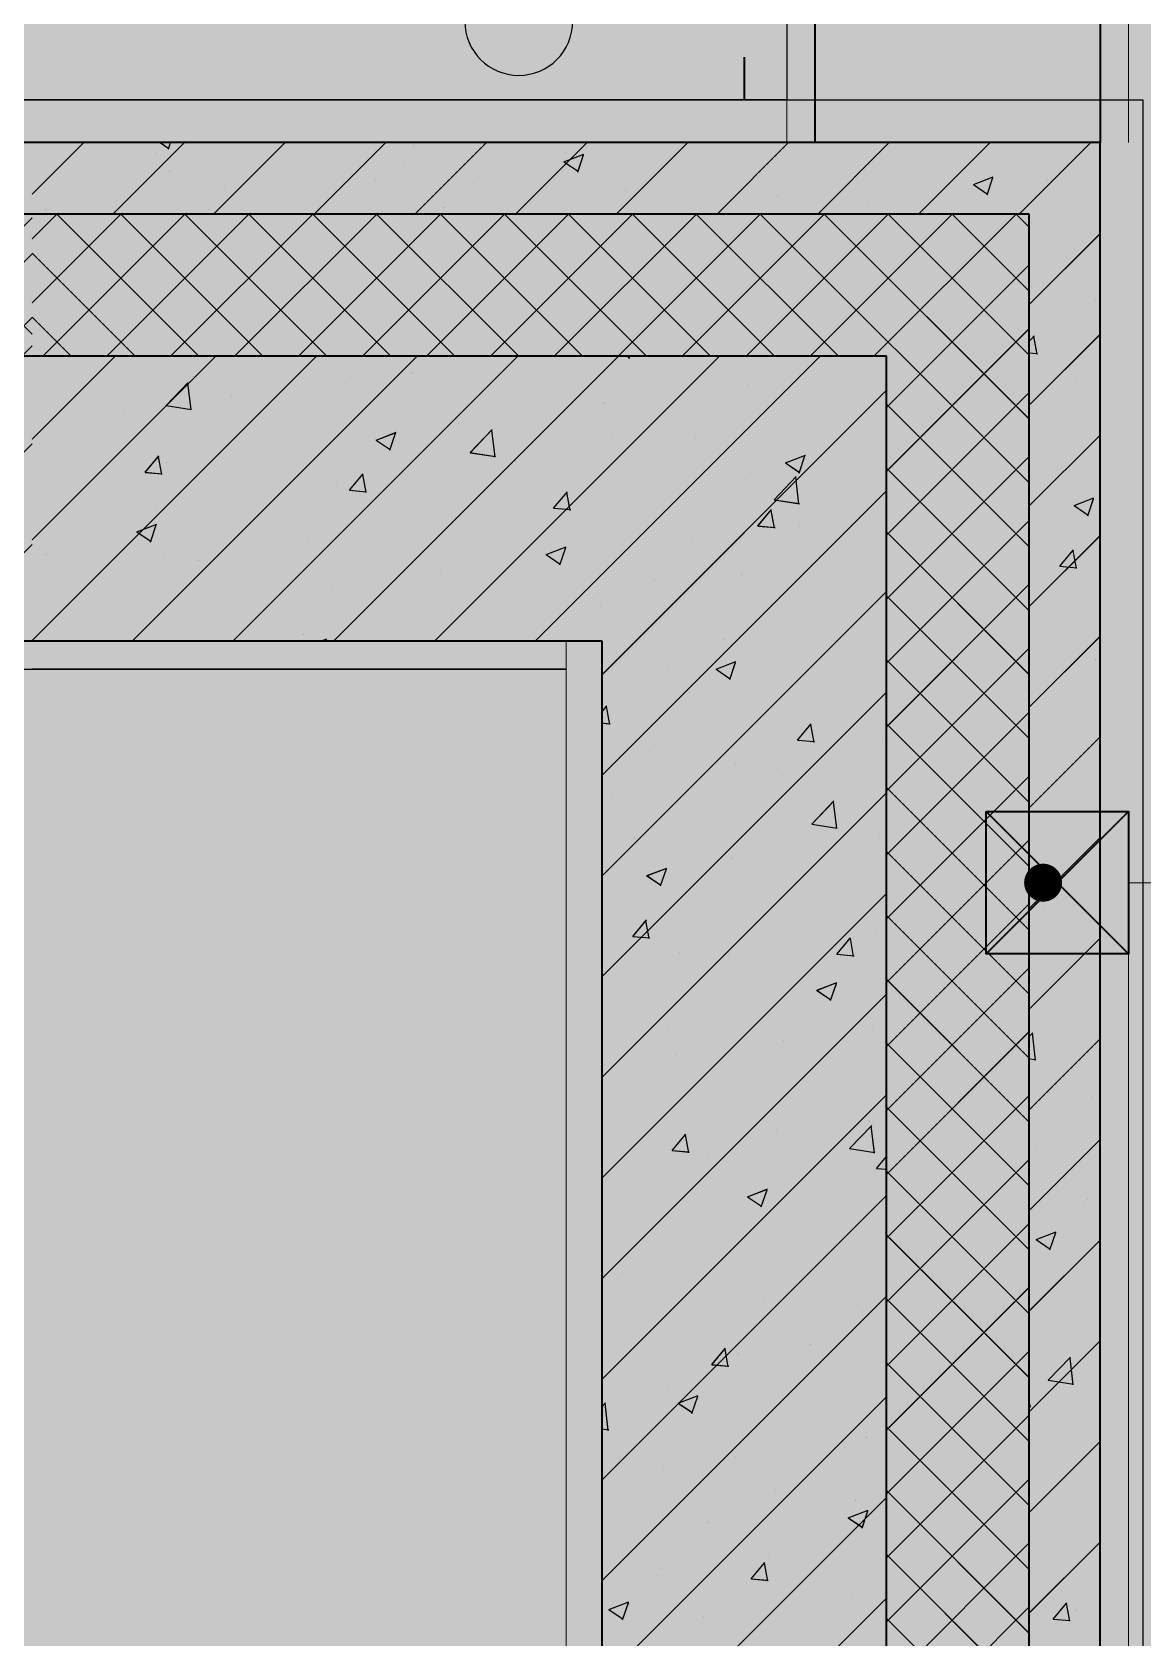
# Model space of a CAD drawing. Header units: inches. Extents: x 143994 to 247866, y 243815 to 272761.
# Drawn here: x 229938 to 230718, y 263046 to 264174 of the extents above; entities that cross this region are included whole.
import ezdxf

# ---------------------------------------------------------------- set-up
doc = ezdxf.new("R2010")
doc.units = ezdxf.units.IN
doc.header["$LTSCALE"] = 1000
doc.header["$MEASUREMENT"] = 0
doc.linetypes.add('DASH', pattern=[0.35, 0.25, -0.1])
doc.layers.get('DEFPOINTS').update_dxf_attribs({"color": 62})
for name, color, linetype in [('0-p5', 5, 'Continuous'), ('0-p7', 7, 'Continuous'), ('0-p9', 9, 'Continuous'), ('0-建筑1F', 127, 'Continuous'), ('0-建筑2F', 127, 'Continuous'), ('00给水管件', 32, 'Continuous'), ('A-Anno-Lead', 2, 'Continuous'), ('A-S-face(建筑粉刷线)', 136, 'Continuous'), ('A-Wall-Patn', 255, 'Continuous'), ('PUB_HATCH', 8, 'Continuous')]:
    doc.layers.add(name, color=color, linetype=linetype)
for name, color, linetype, lineweight in [('A-Flr-Door', 8, 'Continuous', 9), ('A-M-Paint-Sill', 173, 'Continuous', 9), ('A-M-Stone', 11, 'Continuous', 15), ('A-Wall', 254, 'Continuous', 35), ('W-保温层', 8, 'Continuous', 13)]:
    doc.layers.add(name, color=color, linetype=linetype, lineweight=lineweight)
doc.styles.get("Standard").update_dxf_attribs({"font": 'arial.ttf'})
doc.linetypes.add('R_WATER_SUPPLY', pattern='A,3,-0.2,["R",Standard,S=0.3,R=0,X=-0.1,Y=-0.15],-0.2', length=3.4)

# ---------------------------------------------------------------- blocks, each defined once
blk = doc.blocks.new('预埋支撑结构')
at = {"layer": 'A-Wall', "color": 1}
for p, q in [((0, 0), (100, -100)), ((100, 0), (0, -100))]:
    blk.add_line(p, q, dxfattribs=at)
blk.add_lwpolyline([(0, 0), (100, 0), (100, -100), (0, -100)], close=True, dxfattribs=at)
blk = doc.blocks.new('$DorLib2D$00000001')
for q in [(0.5, 0.975), (0.45, 0)]:
    blk.add_line((0.5, 0), q)
blk = doc.blocks.new('144')
at = {"layer": 'A-Flr-Door', "color": 127}
blk.add_line((646136.9, -376975.5), (646136.9, -376915.5), dxfattribs=at)
at = {"layer": 'A-M-Stone', "color": 127}
for p, q in [((645386.9, -376030.3), (644686.9, -376030.3)), ((646166.9, -376030.3), (645386.9, -376030.3)), ((646166.9, -381870.3), (646166.9, -376030.3))]:
    blk.add_line(p, q, dxfattribs=at)
at = {"layer": 'A-S-face(建筑粉刷线)', "color": 127}
for p, q in [((644686.9, -376430.3), (645386.9, -376430.3)), ((645386.9, -376430.3), (645761.9, -376430.3))]:
    blk.add_line(p, q, dxfattribs=at)
at = {"layer": 'A-Wall', "color": 127}
for p, q in [((645886.9, -376000.3), (645886.9, -376030.3)), ((646136.9, -376000.3), (646136.9, -376030.3)), ((645386.9, -376060.3), (644686.9, -376060.3)), ((646136.9, -376060.3), (645386.9, -376060.3)), ((646136.9, -381900.3), (646136.9, -376060.3)), ((644686.9, -376110.3), (645386.9, -376110.3)), ((645386.9, -376110.3), (646086.9, -376110.3)), ((646086.9, -376110.3), (646086.9, -381950.3)), ((645386.9, -376210.3), (644686.9, -376210.3)), ((645986.9, -376210.3), (645386.9, -376210.3)), ((645986.9, -382050.3), (645986.9, -376210.3)), ((644686.9, -376410.3), (645386.9, -376410.3)), ((645386.9, -376410.3), (645786.9, -376410.3)), ((645786.9, -376410.3), (645786.9, -382210.3))]:
    blk.add_line(p, q, dxfattribs=at)
at = {"layer": 'PUB_HATCH', "color": 127, "linetype": 'Continuous'}
for p, q in [((645386.9, -376096.5), (645423.2, -376060.3)), ((645443.9, -376110.3), (645493.9, -376060.3)), ((645474, -376067.1), (645474, -376067.1)), ((645476.8, -376060.3), (645482.9, -376064.5)), ((645482.7, -376065), (645484.2, -376060.3)), ((645514.6, -376110.3), (645564.6, -376060.3)), ((645585.3, -376110.3), (645635.3, -376060.3)), ((645654.6, -376062.5), (645654.6, -376062.5)), ((645656, -376110.3), (645706, -376060.3)), ((645698.3, -376067.7), (645698.3, -376067.7)), ((645726.7, -376110.3), (645776.7, -376060.3)), ((645744.4, -376067.2), (645744.4, -376067.2)), ((645760.4, -376073.8), (645774.4, -376068.4)), ((645761.4, -376067), (645761.4, -376067)), ((645770.1, -376081), (645774.1, -376068.9)), ((645797.4, -376110.3), (645847.4, -376060.3)), ((645868.1, -376110.3), (645918.1, -376060.3)), ((645938.8, -376110.3), (645988.8, -376060.3)), ((645984.1, -376064), (645984.1, -376064)), ((646009.6, -376110.3), (646059.6, -376060.3)), ((646080.3, -376110.3), (646130.3, -376060.3)), ((645483.3, -376080.3), (645483.3, -376080.3)), ((645648.3, -376074.2), (645648.3, -376074.2)), ((645760.4, -376073.8), (645770.4, -376080.5)), ((645868.2, -376071.5), (645868.2, -376071.5)), ((645880.2, -376078.9), (645880.2, -376078.9)), ((645974.9, -376076), (645974.9, -376076)), ((646081.7, -376080.5), (646081.7, -376080.5)), ((645521.9, -376090.9), (645521.9, -376090.9)), ((645590, -376084.8), (645590, -376084.8)), ((645627.8, -376087.2), (645627.8, -376087.2)), ((645696.8, -376089.3), (645696.8, -376089.3)), ((645779.2, -376091.8), (645779.2, -376091.8)), ((646047.9, -376089.8), (646061.9, -376084.4)), ((646047.9, -376089.8), (646057.8, -376096.5)), ((646057.5, -376097), (646061.6, -376084.9)), ((646099.9, -376086.7), (646099.9, -376086.7)), ((645446.2, -376100.8), (645446.2, -376100.8)), ((645803.6, -376093.8), (645803.6, -376093.8)), ((645910.3, -376098.3), (645910.3, -376098.3)), ((645973.6, -376103.4), (645973.6, -376103.4)), ((646017.1, -376102.9), (646017.1, -376102.9)), ((645396.1, -376107.4), (645396.1, -376107.4)), ((645511.1, -376107.2), (645511.1, -376107.2)), ((645676.5, -376105.8), (645676.5, -376105.8)), ((646123.8, -376107.4), (646123.8, -376107.4)), ((646086.9, -376174.3), (646136.9, -376124.3)), ((646097.3, -376159), (646097.3, -376159)), ((646134, -376170.3), (646134, -376170.3)), ((646086.9, -376245), (646136.9, -376195)), ((646086.9, -376200.4), (646090.5, -376196.1)), ((646092.6, -376209.1), (646090.3, -376196.6)), ((645386.9, -376268.7), (645445.3, -376210.3)), ((645386.9, -376339.4), (645516, -376210.3)), ((645386.9, -376410.1), (645586.7, -376210.3)), ((645457.4, -376410.3), (645657.4, -376210.3)), ((645528.1, -376410.3), (645728.1, -376210.3)), ((645598.8, -376410.3), (645798.8, -376210.3)), ((645669.6, -376410.3), (645869.6, -376210.3)), ((645703.1, -376215.6), (645703.1, -376215.6)), ((645740.3, -376410.3), (645940.3, -376210.3)), ((645804.7, -376210.3), (645806.5, -376211.5)), ((645806.2, -376212), (645806.7, -376210.3)), ((646086.9, -376208.1), (646092.9, -376208.6)), ((645393.6, -376220.3), (645393.6, -376220.3)), ((645484.1, -376218.6), (645484.1, -376218.6)), ((645500.3, -376224.8), (645500.3, -376224.8)), ((645601.3, -376217.1), (645601.3, -376217.1)), ((645653, -376222.2), (645653, -376222.2)), ((645481, -376245), (645496.6, -376228.8)), ((645484.6, -376237.1), (645484.6, -376237.1)), ((645498.5, -376248.1), (645496.3, -376229.1)), ((645526.7, -376238.8), (645526.7, -376238.8)), ((645607.1, -376229.3), (645607.1, -376229.3)), ((645713.9, -376233.8), (645713.9, -376233.8)), ((645786.9, -376434.3), (645986.9, -376234.3)), ((645820.6, -376238.3), (645820.6, -376238.3)), ((645890.2, -376230.5), (645890.2, -376230.5)), ((646120.5, -376227.9), (646120.5, -376227.9)), ((645450.9, -376248.8), (645450.9, -376248.8)), ((645481, -376245), (645498.8, -376247.8)), ((645789.2, -376243.3), (645789.2, -376243.3)), ((645910.9, -376247.1), (645910.9, -376247.1)), ((645927.4, -376242.8), (645927.4, -376242.8)), ((645400.9, -376255.4), (645400.9, -376255.4)), ((645686.5, -376257.4), (645686.5, -376257.4)), ((645902.6, -376261.3), (645902.6, -376261.3)), ((645978.3, -376251.3), (645978.3, -376251.3)), ((646093.7, -376260.4), (646093.7, -376260.4)), ((645386.9, -376272), (645248.6, -376410.3)), ((645582.7, -376272.4), (645582.7, -376272.4)), ((645628.5, -376269.3), (645642.5, -376263.9)), ((645628.5, -376269.3), (645638.4, -376276)), ((645638.1, -376276.5), (645642.2, -376264.4)), ((645694.5, -376278.1), (645710, -376261.9)), ((645712, -376281.2), (645709.7, -376262.3)), ((645794.3, -376267.1), (645794.3, -376267.1)), ((645852.5, -376267.9), (645852.5, -376267.9)), ((646086.9, -376315.8), (646136.9, -376265.8)), ((645466.2, -376292), (645475.9, -376280.5)), ((645477.9, -376293.6), (645475.6, -376281)), ((645694.5, -376278.1), (645712.3, -376280.9)), ((645915.9, -376285.3), (645929.9, -376279.9)), ((645925.6, -376292.5), (645929.6, -376280.4)), ((645466.2, -376292), (645478.2, -376293.1)), ((645481.6, -376285.2), (645481.6, -376285.2)), ((645609.7, -376304.6), (645619.3, -376293.1)), ((645621.4, -376306.1), (645619.1, -376293.6)), ((645650.4, -376294.5), (645650.4, -376294.5)), ((645677.7, -376287.1), (645677.7, -376287.1)), ((645726.2, -376284.5), (645726.2, -376284.5)), ((645907.9, -376311.2), (645923.5, -376295)), ((645915.9, -376285.3), (645925.8, -376292)), ((645925.4, -376314.4), (645923.2, -376295.4)), ((646109.7, -376288.9), (646109.7, -376288.9)), ((645600.4, -376301.1), (645600.4, -376301.1)), ((645609.7, -376304.6), (645621.7, -376305.6)), ((645753.1, -376317.1), (645762.8, -376305.6)), ((645764.8, -376318.7), (645762.5, -376306.1)), ((645786.9, -376505), (645986.9, -376305)), ((645887.8, -376297.1), (645887.8, -376297.1)), ((645474.1, -376317.7), (645474.1, -376317.7)), ((645561, -376307.1), (645561, -376307.1)), ((645753.1, -376317.1), (645765.1, -376318.2)), ((645786.8, -376309.9), (645786.8, -376309.9)), ((645907.9, -376311.2), (645925.7, -376314)), ((646118.6, -376315.3), (646132.6, -376310)), ((646118.6, -376315.3), (646128.5, -376322)), ((646128.2, -376322.5), (646132.3, -376310.5)), ((645398.3, -376327.7), (645398.3, -376327.7)), ((645444.4, -376327.2), (645444.4, -376327.2)), ((645460.4, -376333.8), (645474.4, -376328.4)), ((645461.4, -376327), (645461.4, -376327)), ((645470.1, -376341), (645474.1, -376328.9)), ((645684.1, -376324), (645684.1, -376324)), ((645896.6, -376329.7), (645906.2, -376318.2)), ((645908.3, -376331.2), (645906, -376318.7)), ((645460.4, -376333.8), (645470.4, -376340.5)), ((645568.2, -376331.5), (645568.2, -376331.5)), ((645580.2, -376338.9), (645580.2, -376338.9)), ((645674.9, -376336), (645674.9, -376336)), ((645781.7, -376340.5), (645781.7, -376340.5)), ((645850, -376340.2), (645850, -376340.2)), ((645896.6, -376329.7), (645908.6, -376330.7)), ((645925.7, -376330.2), (645925.7, -376330.2)), ((646086.9, -376386.5), (646136.9, -376336.5)), ((645386.9, -376342.7), (645319.4, -376410.3)), ((645396.8, -376349.3), (645396.8, -376349.3)), ((645479.2, -376351.8), (645479.2, -376351.8)), ((645747.9, -376349.8), (645761.9, -376344.4)), ((645747.9, -376349.8), (645757.8, -376356.5)), ((645757.5, -376357), (645761.6, -376344.9)), ((645799.9, -376346.7), (645799.9, -376346.7)), ((645888.4, -376345), (645888.4, -376345)), ((646108.7, -376358), (646118.3, -376346.5)), ((646120.3, -376359.5), (646118, -376347)), ((645503.6, -376353.8), (645503.6, -376353.8)), ((645610.3, -376358.3), (645610.3, -376358.3)), ((645717.1, -376362.9), (645717.1, -376362.9)), ((646108.7, -376358), (646120.6, -376359)), ((645597.8, -376373.3), (645597.8, -376373.3)), ((645673.6, -376363.4), (645673.6, -376363.4)), ((645823.8, -376367.4), (645823.8, -376367.4)), ((645885.4, -376363.6), (645885.4, -376363.6)), ((645902.7, -376366.4), (645902.7, -376366.4)), ((645930.6, -376371.9), (645930.6, -376371.9)), ((645547.8, -376379.9), (645547.8, -376379.9)), ((645784.4, -376376.4), (645784.4, -376376.4)), ((645786.9, -376575.8), (645986.9, -376375.8)), ((645421.5, -376396.6), (645421.5, -376396.6)), ((645681.7, -376390.5), (645681.7, -376390.5)), ((645786, -376386.4), (645786, -376386.4)), ((645577.8, -376405.5), (645577.8, -376405.5)), ((645669.4, -376406.4), (645669.4, -376406.4)), ((646086.9, -376457.2), (646136.9, -376407.2)), ((645590.2, -376410.3), (645593.8, -376408.9)), ((645593.2, -376410.3), (645593.5, -376409.4)), ((645797.3, -376419), (645797.3, -376419)), ((645873.1, -376409.1), (645873.1, -376409.1)), ((645950.6, -376410.3), (645950.6, -376410.3)), ((645986.8, -376415.2), (645986.8, -376415.2)), ((645834, -376430.3), (645834, -376430.3)), ((645867.2, -376430.3), (645881.2, -376424.9)), ((645867.2, -376430.3), (645877.2, -376437)), ((645876.9, -376437.5), (645880.9, -376425.4)), ((645882.9, -376430.2), (645882.9, -376430.2)), ((646133.4, -376423.6), (646133.4, -376423.6)), ((645786.9, -376646.5), (645986.9, -376446.5)), ((645848.7, -376446.7), (645848.7, -376446.7)), ((645955.4, -376451.2), (645955.4, -376451.2)), ((646088.9, -376448), (646088.9, -376448)), ((645786.9, -376460.4), (645790.5, -376456.1)), ((645792.6, -376469.1), (645790.3, -376456.6)), ((645786.9, -376468.1), (645792.9, -376468.6)), ((645924.4, -376480.1), (645934, -376468.6)), ((645936, -376481.7), (645933.7, -376469.1)), ((645946.8, -376471.3), (645946.8, -376471.3)), ((645924.4, -376480.1), (645936.3, -376481.1)), ((645984.4, -376481.8), (645984.4, -376481.8)), ((646086.9, -376527.9), (646136.9, -376477.9)), ((645820.5, -376487.9), (645820.5, -376487.9)), ((645880.5, -376496.8), (645880.5, -376496.8)), ((645910.3, -376500.3), (645910.3, -376500.3)), ((646136.4, -376508.4), (646136.9, -376507.8)), ((646136.4, -376508.4), (646136.9, -376508.5)), ((645786.9, -376717.2), (645986.9, -376517.2)), ((645793.7, -376520.4), (645793.7, -376520.4)), ((645986.6, -376510.8), (645986.9, -376510.7)), ((645986.6, -376510.8), (645986.9, -376511)), ((646093.1, -376513.6), (646093.1, -376513.6)), ((645934.4, -376539.2), (645950, -376522.9)), ((645951.9, -376542.3), (645949.7, -376523.3)), ((645934.4, -376539.2), (645952.2, -376541.9)), ((645944.2, -376543.6), (645944.2, -376543.6)), ((645809.7, -376548.9), (645809.7, -376548.9)), ((645894.2, -376550.2), (645894.2, -376550.2)), ((645916.5, -376553.4), (645916.5, -376553.4)), ((645982, -376548.4), (645982, -376548.4)), ((646086.9, -376598.6), (646136.9, -376548.6)), ((645878.1, -376563.4), (645878.1, -376563.4)), ((645818.6, -376575.3), (645832.6, -376570)), ((645818.6, -376575.3), (645828.5, -376582)), ((645828.2, -376582.5), (645832.3, -376570.5)), ((645851.9, -376575.7), (645851.9, -376575.7)), ((645786.9, -376787.9), (645986.9, -376587.9)), ((645958.6, -376580.3), (645958.6, -376580.3)), ((646097.9, -376598.9), (646097.9, -376598.9)), ((646109.5, -376589.2), (646109.5, -376589.2)), ((645808.7, -376618), (645818.3, -376606.5)), ((645820.3, -376619.5), (645818, -376607)), ((645808.7, -376618), (645820.6, -376619)), ((645891.6, -376622.5), (645891.6, -376622.5)), ((645902.1, -376619.7), (645902.1, -376619.7)), ((645952.1, -376630.5), (645961.7, -376619.1)), ((645963.8, -376632.1), (645961.5, -376619.6)), ((645967.4, -376612.5), (645967.4, -376612.5)), ((645979.5, -376615), (645979.5, -376615)), ((646086.9, -376669.3), (646136.9, -376619.3)), ((645841.6, -376629.1), (645841.6, -376629.1)), ((645875.6, -376630), (645875.6, -376630)), ((645952.1, -376630.5), (645964.1, -376631.6)), ((645876.7, -376655), (645876.7, -376655)), ((645938, -376655.9), (645952, -376650.5)), ((645938, -376655.9), (645947.9, -376662.6)), ((645947.6, -376663.1), (645951.7, -376651)), ((645786.9, -376858.6), (645986.9, -376658.6)), ((645950, -376663.6), (645950, -376663.6)), ((645983.4, -376659.6), (645983.4, -376659.6)), ((646132.8, -376676.9), (646132.8, -376676.9)), ((645833.4, -376683.6), (645833.4, -376683.6)), ((645977.1, -376681.5), (645977.1, -376681.5)), ((646086.9, -376688.5), (646089.6, -376685.7)), ((646086.9, -376740), (646136.9, -376690)), ((646091.5, -376705), (646089.3, -376686)), ((645839, -376701.4), (645839, -376701.4)), ((645873.2, -376696.5), (645873.2, -376696.5)), ((645914.8, -376691.4), (645914.8, -376691.4)), ((645788.9, -376708), (645788.9, -376708)), ((646086.9, -376703.9), (646091.8, -376704.7)), ((645786.9, -376929.3), (645986.9, -376729.3)), ((646101.2, -376728), (646101.2, -376728)), ((646130.6, -376730.3), (646130.6, -376730.3)), ((645836.4, -376768.4), (645846, -376756.9)), ((645837.7, -376757.2), (645837.7, -376757.2)), ((645848.1, -376770), (645845.8, -376757.4)), ((645909.8, -376753.6), (645909.8, -376753.6)), ((645961, -376767.1), (645976.5, -376750.8)), ((645974.7, -376748.1), (645974.7, -376748.1)), ((645978.4, -376770.2), (645976.2, -376751.2)), ((645836.4, -376768.4), (645848.4, -376769.5)), ((645870.8, -376763.1), (645870.8, -376763.1)), ((645944.5, -376761.8), (645944.5, -376761.8)), ((645961, -376767.1), (645978.7, -376769.8)), ((646086.9, -376810.7), (646136.9, -376760.7)), ((646092.5, -376766.9), (646092.5, -376766.9)), ((645793.1, -376773.6), (645793.1, -376773.6)), ((645862.1, -376770.3), (645862.1, -376770.3)), ((645979.9, -376781), (645986.9, -376772.6)), ((645879.9, -376784.1), (645879.9, -376784.1)), ((645979.9, -376781), (645986.9, -376781.6)), ((645986.7, -376788.6), (645986.7, -376788.6)), ((645786.9, -377000), (645986.9, -376800)), ((645889.3, -376800.9), (645903.3, -376795.5)), ((645889.3, -376800.9), (645899.2, -376807.6)), ((645898.9, -376808.1), (645903, -376796)), ((646128.1, -376802.6), (646128.1, -376802.6)), ((646126, -376807.3), (646126, -376807.3)), ((645972.2, -376814.7), (645972.2, -376814.7)), ((646092, -376830.9), (646106, -376825.6)), ((645868.4, -376829.7), (645868.4, -376829.7)), ((645935.8, -376832.5), (645935.8, -376832.5)), ((645985.9, -376825.9), (645985.9, -376825.9)), ((646086.9, -376881.4), (646136.9, -376831.4)), ((646092, -376830.9), (646101.9, -376837.7)), ((646101.6, -376838.2), (646105.7, -376826.1)), ((645797.9, -376858.9), (645797.9, -376858.9)), ((645809.5, -376849.2), (645809.5, -376849.2)), ((645786.9, -377070.7), (645986.9, -376870.7)), ((645904.7, -376863.4), (645904.7, -376863.4)), ((645901.5, -376872.9), (645901.5, -376872.9)), ((645969.8, -376881.3), (645969.8, -376881.3)), ((645865.9, -376896.3), (645865.9, -376896.3)), ((646086.9, -376952.2), (646136.9, -376902.2)), ((645864.2, -376918.9), (645873.8, -376907.4)), ((645875.8, -376920.4), (645873.5, -376907.9)), ((645883.2, -376911.4), (645883.2, -376911.4)), ((645933.3, -376904.8), (645933.3, -376904.8)), ((646087, -376909.5), (646087, -376909.5)), ((646100.5, -376929.8), (646116.1, -376913.6)), ((646118, -376933), (646115.8, -376914)), ((645864.2, -376918.9), (645876.1, -376919.9)), ((645949.4, -376916.8), (645949.4, -376916.8)), ((645832.8, -376936.9), (645832.8, -376936.9)), ((646100.5, -376929.8), (646118.3, -376932.6)), ((646129.2, -376936.3), (646129.2, -376936.3)), ((646132.2, -376930.1), (646132.2, -376930.1)), ((645786.9, -377141.4), (645986.9, -376941.4)), ((645786.9, -376948.5), (645789.6, -376945.7)), ((645791.5, -376965), (645789.3, -376946)), ((645840.6, -376945.9), (645854.6, -376940.5)), ((645840.6, -376945.9), (645850.6, -376952.6)), ((645850.3, -376953.1), (645854.3, -376941)), ((645967.4, -376947.9), (645967.4, -376947.9)), ((646087.9, -376948.7), (646086.9, -376943.6)), ((646086.9, -376948.1), (646088.2, -376948.2)), ((646098.6, -376950.4), (646098.6, -376950.4)), ((645786.9, -376963.9), (645791.8, -376964.7)), ((645863.5, -376962.9), (645863.5, -376962.9)), ((645865.8, -376965.6), (645865.8, -376965.6)), ((645972.5, -376970.1), (645972.5, -376970.1)), ((645956.4, -376973.7), (645956.4, -376973.7)), ((646086.9, -377022.9), (646136.9, -376972.9)), ((645801.2, -376988), (645801.2, -376988)), ((645830.6, -376990.3), (645830.6, -376990.3)), ((645880.7, -376983.7), (645880.7, -376983.7)), ((645907.9, -376992.5), (645907.9, -376992.5)), ((645786.9, -377212.2), (645986.9, -377012.2)), ((645909.2, -377006.8), (645909.2, -377006.8)), ((645964.9, -377014.4), (645964.9, -377014.4)), ((645792.5, -377026.9), (645792.5, -377026.9)), ((645960, -377026.4), (645974, -377021.1)), ((645960, -377026.4), (645970, -377033.1)), ((645969.7, -377033.6), (645973.7, -377021.6)), ((646091.9, -377020.1), (646091.9, -377020.1)), ((645861.1, -377029.4), (645861.1, -377029.4)), ((646086.9, -377093.6), (646136.9, -377043.6)), ((645828.1, -377062.6), (645828.1, -377062.6)), ((645891.9, -377069.3), (645901.5, -377057.8)), ((645903.6, -377070.9), (645901.3, -377058.3)), ((645903.8, -377052.6), (645903.8, -377052.6)), ((645826, -377067.3), (645826, -377067.3)), ((645891.9, -377069.3), (645903.9, -377070.4)), ((645932.7, -377071.8), (645932.7, -377071.8)), ((645786.9, -377282.9), (645986.9, -377082.9)), ((645962.5, -377081), (645962.5, -377081)), ((645792, -377090.9), (645806, -377085.6)), ((645792, -377090.9), (645801.9, -377097.7)), ((645801.6, -377098.2), (645805.7, -377086.1)), ((645858.6, -377096), (645858.6, -377096)), ((646103.9, -377097.6), (646113.6, -377086.1)), ((646115.6, -377099.2), (646113.3, -377086.6)), ((646119.7, -377091.5), (646119.7, -377091.5)), ((646103.9, -377097.6), (646115.9, -377098.7))]:
    blk.add_line(p, q, dxfattribs=at)
at = {"layer": 'W-保温层', "color": 127, "linetype": 'Continuous'}
for p, q in [((645386.9, -376113.3), (645289.9, -376210.3)), ((645302.3, -376110.3), (645386.9, -376194.9)), ((645386.9, -376127.9), (645404.6, -376110.3)), ((645386.9, -376172.8), (645449.5, -376110.3)), ((645394.4, -376210.3), (645494.4, -376110.3)), ((645504.1, -376210.3), (645404.1, -376110.3)), ((645439.3, -376210.3), (645539.3, -376110.3)), ((645549, -376210.3), (645449, -376110.3)), ((645484.2, -376210.3), (645584.2, -376110.3)), ((645593.9, -376210.3), (645493.9, -376110.3)), ((645529.1, -376210.3), (645629.1, -376110.3)), ((645638.8, -376210.3), (645538.8, -376110.3)), ((645574, -376210.3), (645674, -376110.3)), ((645683.7, -376210.3), (645583.7, -376110.3)), ((645618.9, -376210.3), (645718.9, -376110.3)), ((645728.6, -376210.3), (645628.6, -376110.3)), ((645663.8, -376210.3), (645763.8, -376110.3)), ((645773.5, -376210.3), (645673.5, -376110.3)), ((645708.7, -376210.3), (645808.7, -376110.3)), ((645818.4, -376210.3), (645718.4, -376110.3)), ((645753.6, -376210.3), (645853.6, -376110.3)), ((645863.3, -376210.3), (645763.3, -376110.3)), ((645798.5, -376210.3), (645898.5, -376110.3)), ((645908.2, -376210.3), (645808.2, -376110.3)), ((645843.4, -376210.3), (645943.4, -376110.3)), ((645953.1, -376210.3), (645853.1, -376110.3)), ((645888.3, -376210.3), (645988.3, -376110.3)), ((646086.9, -376299.2), (645898, -376110.3)), ((645933.2, -376210.3), (646033.2, -376110.3)), ((646086.9, -376254.3), (645942.9, -376110.3)), ((645978.1, -376210.3), (646078.1, -376110.3)), ((646086.9, -376209.4), (645987.8, -376110.3)), ((646086.9, -376164.5), (646032.7, -376110.3)), ((646086.9, -376119.6), (646077.6, -376110.3)), ((645459.2, -376210.3), (645386.9, -376138)), ((645986.9, -376246.4), (646086.9, -376146.4)), ((645414.3, -376210.3), (645386.9, -376182.9)), ((645986.9, -376291.3), (646086.9, -376191.3)), ((645386.9, -376203.1), (645379.7, -376210.3)), ((645986.9, -376336.2), (646086.9, -376236.2)), ((646086.9, -376344.1), (645986.9, -376244.1)), ((645986.9, -376381.1), (646086.9, -376281.1)), ((646086.9, -376389), (645986.9, -376289)), ((645986.9, -376426), (646086.9, -376326)), ((646086.9, -376433.9), (645986.9, -376333.9)), ((645986.9, -376470.9), (646086.9, -376370.9)), ((646086.9, -376478.8), (645986.9, -376378.8)), ((645986.9, -376515.8), (646086.9, -376415.8)), ((646086.9, -376523.7), (645986.9, -376423.7)), ((645986.9, -376560.7), (646086.9, -376460.7)), ((646086.9, -376568.6), (645986.9, -376468.6)), ((645986.9, -376605.6), (646086.9, -376505.6)), ((646086.9, -376613.5), (645986.9, -376513.5)), ((645986.9, -376650.5), (646086.9, -376550.5)), ((646086.9, -376658.4), (645986.9, -376558.4)), ((645986.9, -376695.4), (646086.9, -376595.4)), ((646086.9, -376703.3), (645986.9, -376603.3)), ((645986.9, -376740.3), (646086.9, -376640.3)), ((646086.9, -376748.2), (645986.9, -376648.2)), ((645986.9, -376785.2), (646086.9, -376685.2)), ((646086.9, -376793.1), (645986.9, -376693.1)), ((645986.9, -376830.1), (646086.9, -376730.1)), ((646086.9, -376838), (645986.9, -376738)), ((645986.9, -376875), (646086.9, -376775)), ((646086.9, -376882.9), (645986.9, -376782.9)), ((645986.9, -376919.9), (646086.9, -376819.9)), ((646086.9, -376927.8), (645986.9, -376827.8)), ((645986.9, -376964.8), (646086.9, -376864.8)), ((646086.9, -376972.7), (645986.9, -376872.7)), ((645986.9, -377009.7), (646086.9, -376909.7)), ((646086.9, -377017.6), (645986.9, -376917.6)), ((645986.9, -377054.6), (646086.9, -376954.6)), ((646086.9, -377062.5), (645986.9, -376962.5)), ((645986.9, -377099.5), (646086.9, -376999.5)), ((646086.9, -377107.4), (645986.9, -377007.4)), ((645986.9, -377144.4), (646086.9, -377044.4)), ((646086.9, -377152.3), (645986.9, -377052.3)), ((645986.9, -377189.3), (646086.9, -377089.3)), ((646086.9, -377197.2), (645986.9, -377097.2))]:
    blk.add_line(p, q, dxfattribs=at)
at = {"layer": 'W-保温层', "color": 127}
blk.add_line((645761.9, -387950.3), (645761.9, -376410.3), dxfattribs=at)
blk = doc.blocks.new('1442323')
at = {"layer": 'A-M-Stone', "color": 127}
for p, q in [((688216.9, -376119.3), (687436.9, -376119.3)), ((688216.9, -383909.3), (688216.9, -376119.3))]:
    blk.add_line(p, q, dxfattribs=at)
at = {"layer": 'A-S-face(建筑粉刷线)', "color": 127}
blk.add_line((687811.9, -376519.3), (687436.9, -376519.3), dxfattribs=at)
at = {"layer": 'A-Wall', "color": 127}
for p, q in [((688186.9, -376149.3), (687436.9, -376149.3)), ((688186.9, -383939.3), (688186.9, -376149.3)), ((687436.9, -376199.3), (688136.9, -376199.3)), ((688136.9, -376199.3), (688136.9, -383989.3)), ((688036.9, -376299.3), (687436.9, -376299.3)), ((688036.9, -384089.3), (688036.9, -376299.3)), ((687436.9, -376499.3), (687836.9, -376499.3)), ((687836.9, -376499.3), (687836.9, -384249.3))]:
    blk.add_line(p, q, dxfattribs=at)
at = {"layer": 'PUB_HATCH', "color": 127, "linetype": 'Continuous'}
for p, q in [((687436.9, -376185.5), (687473.2, -376149.3)), ((687493.9, -376199.3), (687543.9, -376149.3)), ((687524, -376156.1), (687524, -376156.1)), ((687526.8, -376149.3), (687532.9, -376153.5)), ((687532.7, -376154), (687534.2, -376149.3)), ((687564.6, -376199.3), (687614.6, -376149.3)), ((687635.3, -376199.3), (687685.3, -376149.3)), ((687704.6, -376151.5), (687704.6, -376151.5)), ((687706, -376199.3), (687756, -376149.3)), ((687748.3, -376156.7), (687748.3, -376156.7)), ((687776.7, -376199.3), (687826.7, -376149.3)), ((687794.4, -376156.2), (687794.4, -376156.2)), ((687810.4, -376162.8), (687824.4, -376157.4)), ((687811.4, -376156), (687811.4, -376156)), ((687820.1, -376170), (687824.1, -376157.9)), ((687847.4, -376199.3), (687897.4, -376149.3)), ((687918.1, -376199.3), (687968.1, -376149.3)), ((687988.8, -376199.3), (688038.8, -376149.3)), ((688034.1, -376153), (688034.1, -376153)), ((688059.6, -376199.3), (688109.6, -376149.3)), ((688130.3, -376199.3), (688180.3, -376149.3)), ((687533.3, -376169.3), (687533.3, -376169.3)), ((687698.3, -376163.3), (687698.3, -376163.3)), ((687810.4, -376162.8), (687820.4, -376169.5)), ((687918.2, -376160.5), (687918.2, -376160.5)), ((687930.2, -376168), (687930.2, -376168)), ((688024.9, -376165), (688024.9, -376165)), ((688131.7, -376169.5), (688131.7, -376169.5)), ((687571.9, -376179.9), (687571.9, -376179.9)), ((687640, -376173.8), (687640, -376173.8)), ((687677.8, -376176.2), (687677.8, -376176.2)), ((687746.8, -376178.4), (687746.8, -376178.4)), ((687829.2, -376180.8), (687829.2, -376180.8)), ((688097.9, -376178.8), (688111.9, -376173.4)), ((688097.9, -376178.8), (688107.8, -376185.5)), ((688107.5, -376186), (688111.6, -376173.9)), ((688149.9, -376175.8), (688149.9, -376175.8)), ((687496.2, -376189.9), (687496.2, -376189.9)), ((687853.6, -376182.9), (687853.6, -376182.9)), ((687960.3, -376187.4), (687960.3, -376187.4)), ((688023.6, -376192.4), (688023.6, -376192.4)), ((688067.1, -376191.9), (688067.1, -376191.9)), ((687446.1, -376196.5), (687446.1, -376196.5)), ((687561.1, -376196.2), (687561.1, -376196.2)), ((687726.5, -376194.9), (687726.5, -376194.9)), ((688173.8, -376196.4), (688173.8, -376196.4)), ((688136.9, -376263.4), (688186.9, -376213.4)), ((688147.3, -376248.1), (688147.3, -376248.1)), ((688184, -376259.4), (688184, -376259.4)), ((688136.9, -376334.1), (688186.9, -376284.1)), ((688136.9, -376289.4), (688140.5, -376285.1)), ((688142.6, -376298.1), (688140.3, -376285.6)), ((687436.9, -376357.7), (687495.3, -376299.3)), ((687436.9, -376428.4), (687566, -376299.3)), ((687436.9, -376499.1), (687636.7, -376299.3)), ((687507.4, -376499.3), (687707.4, -376299.3)), ((687578.1, -376499.3), (687778.1, -376299.3)), ((687648.8, -376499.3), (687848.8, -376299.3)), ((687651.3, -376306.2), (687651.3, -376306.2)), ((687719.6, -376499.3), (687919.6, -376299.3)), ((687753.1, -376304.6), (687753.1, -376304.6)), ((687790.3, -376499.3), (687990.3, -376299.3)), ((687854.7, -376299.3), (687856.5, -376300.5)), ((687856.2, -376301), (687856.7, -376299.3)), ((688136.9, -376297.1), (688142.9, -376297.6)), ((687443.6, -376309.3), (687443.6, -376309.3)), ((687531, -376334.1), (687546.6, -376317.8)), ((687534.1, -376307.6), (687534.1, -376307.6)), ((687550.3, -376313.8), (687550.3, -376313.8)), ((687703, -376311.2), (687703, -376311.2)), ((688170.5, -376317), (688170.5, -376317)), ((687534.6, -376326.2), (687534.6, -376326.2)), ((687548.5, -376337.2), (687546.3, -376318.2)), ((687576.7, -376327.8), (687576.7, -376327.8)), ((687657.1, -376318.3), (687657.1, -376318.3)), ((687763.9, -376322.8), (687763.9, -376322.8)), ((687836.9, -376523.4), (688036.9, -376323.4)), ((687870.6, -376327.3), (687870.6, -376327.3)), ((687940.2, -376319.5), (687940.2, -376319.5)), ((687500.9, -376337.8), (687500.9, -376337.8)), ((687531, -376334.1), (687548.8, -376336.8)), ((687839.2, -376332.3), (687839.2, -376332.3)), ((687960.9, -376336.1), (687960.9, -376336.1)), ((687977.4, -376331.8), (687977.4, -376331.8)), ((688028.3, -376340.3), (688028.3, -376340.3)), ((687450.9, -376344.4), (687450.9, -376344.4)), ((687736.5, -376346.4), (687736.5, -376346.4)), ((687744.5, -376367.2), (687760, -376350.9)), ((687762, -376370.3), (687759.7, -376351.3)), ((687952.6, -376350.3), (687952.6, -376350.3)), ((688143.7, -376349.4), (688143.7, -376349.4)), ((687632.7, -376361.4), (687632.7, -376361.4)), ((687678.5, -376358.3), (687692.5, -376352.9)), ((687678.5, -376358.3), (687688.4, -376365)), ((687688.1, -376365.5), (687692.2, -376353.4)), ((687844.3, -376356.1), (687844.3, -376356.1)), ((687902.5, -376356.9), (687902.5, -376356.9)), ((688136.9, -376404.8), (688186.9, -376354.8)), ((687516.2, -376381), (687525.9, -376369.6)), ((687527.9, -376382.6), (687525.6, -376370.1)), ((687531.6, -376374.2), (687531.6, -376374.2)), ((687744.5, -376367.2), (687762.3, -376369.9)), ((687776.2, -376373.5), (687776.2, -376373.5)), ((687965.9, -376374.3), (687979.9, -376368.9)), ((687965.9, -376374.3), (687975.8, -376381)), ((687975.6, -376381.5), (687979.6, -376369.4)), ((687516.2, -376381), (687528.2, -376382.1)), ((687659.7, -376393.6), (687669.3, -376382.1)), ((687671.4, -376395.1), (687669.1, -376382.6)), ((687700.4, -376383.5), (687700.4, -376383.5)), ((687727.7, -376376.1), (687727.7, -376376.1)), ((687957.9, -376400.3), (687973.5, -376384)), ((687975.4, -376403.4), (687973.2, -376384.4)), ((688159.7, -376377.9), (688159.7, -376377.9)), ((687611, -376396.2), (687611, -376396.2)), ((687650.4, -376390.1), (687650.4, -376390.1)), ((687659.7, -376393.6), (687671.7, -376394.6)), ((687803.1, -376406.1), (687812.8, -376394.7)), ((687814.8, -376407.7), (687812.5, -376395.2)), ((687836.9, -376594.1), (688036.9, -376394.1)), ((687937.8, -376386.1), (687937.8, -376386.1)), ((687524.1, -376406.7), (687524.1, -376406.7)), ((687803.1, -376406.1), (687815.1, -376407.2)), ((687836.8, -376398.9), (687836.8, -376398.9)), ((687946.6, -376418.7), (687956.2, -376407.2)), ((687958.3, -376420.2), (687956, -376407.7)), ((687957.9, -376400.3), (687975.7, -376403)), ((688168.6, -376404.4), (688182.6, -376399)), ((688168.6, -376404.4), (688178.5, -376411.1)), ((688178.2, -376411.6), (688182.3, -376399.5)), ((687448.3, -376416.7), (687448.3, -376416.7)), ((687494.4, -376416.2), (687494.4, -376416.2)), ((687510.4, -376422.8), (687524.4, -376417.4)), ((687511.4, -376416), (687511.4, -376416)), ((687520.1, -376430), (687524.1, -376417.9)), ((687734.1, -376413), (687734.1, -376413)), ((687946.6, -376418.7), (687958.6, -376419.7)), ((687975.7, -376419.2), (687975.7, -376419.2)), ((687510.4, -376422.8), (687520.4, -376429.5)), ((687618.2, -376420.5), (687618.2, -376420.5)), ((687630.2, -376428), (687630.2, -376428)), ((687724.9, -376425), (687724.9, -376425)), ((687831.7, -376429.5), (687831.7, -376429.5)), ((687900, -376429.2), (687900, -376429.2)), ((688136.9, -376475.5), (688186.9, -376425.5)), ((687446.8, -376438.4), (687446.8, -376438.4)), ((687529.2, -376440.8), (687529.2, -376440.8)), ((687797.9, -376438.8), (687811.9, -376433.4)), ((687797.9, -376438.8), (687807.8, -376445.5)), ((687807.5, -376446), (687811.6, -376433.9)), ((687849.9, -376435.8), (687849.9, -376435.8)), ((687938.4, -376434), (687938.4, -376434)), ((688158.7, -376447), (688168.3, -376435.5)), ((688170.3, -376448.6), (688168, -376436)), ((687553.6, -376442.9), (687553.6, -376442.9)), ((687660.3, -376447.4), (687660.3, -376447.4)), ((687723.6, -376452.4), (687723.6, -376452.4)), ((687767.1, -376451.9), (687767.1, -376451.9)), ((687935.4, -376452.7), (687935.4, -376452.7)), ((688158.7, -376447), (688170.6, -376448.1)), ((687647.8, -376462.4), (687647.8, -376462.4)), ((687873.8, -376456.4), (687873.8, -376456.4)), ((687952.7, -376455.4), (687952.7, -376455.4)), ((687980.6, -376460.9), (687980.6, -376460.9)), ((687597.8, -376469), (687597.8, -376469)), ((687834.4, -376465.5), (687834.4, -376465.5)), ((687836, -376475.5), (687836, -376475.5)), ((687836.9, -376664.8), (688036.9, -376464.8)), ((687471.5, -376485.6), (687471.5, -376485.6)), ((687731.7, -376479.6), (687731.7, -376479.6)), ((687627.8, -376494.6), (687627.8, -376494.6)), ((687640.2, -376499.3), (687643.8, -376497.9)), ((687643.2, -376499.3), (687643.5, -376498.4)), ((687719.4, -376495.5), (687719.4, -376495.5)), ((687923.1, -376498.1), (687923.1, -376498.1)), ((688136.9, -376546.2), (688186.9, -376496.2)), ((687847.3, -376508.1), (687847.3, -376508.1)), ((688000.6, -376499.3), (688000.6, -376499.3)), ((688036.8, -376504.3), (688036.8, -376504.3)), ((687884, -376519.4), (687884, -376519.4)), ((687917.2, -376519.3), (687931.2, -376514)), ((687917.2, -376519.3), (687927.2, -376526)), ((687926.9, -376526.5), (687930.9, -376514.5)), ((687932.9, -376519.3), (687932.9, -376519.3)), ((688183.4, -376512.6), (688183.4, -376512.6)), ((687836.9, -376735.5), (688036.9, -376535.5)), ((687898.7, -376535.7), (687898.7, -376535.7)), ((688005.4, -376540.2), (688005.4, -376540.2)), ((688138.9, -376537), (688138.9, -376537)), ((687836.9, -376549.4), (687840.5, -376545.1)), ((687842.6, -376558.1), (687840.3, -376545.6)), ((687836.9, -376557.1), (687842.9, -376557.6)), ((687974.4, -376569.1), (687984, -376557.6)), ((687986, -376570.7), (687983.7, -376558.1)), ((687996.8, -376560.3), (687996.8, -376560.3)), ((687870.5, -376577), (687870.5, -376577)), ((687974.4, -376569.1), (687986.3, -376570.2)), ((688034.4, -376570.8), (688034.4, -376570.8)), ((688136.9, -376616.9), (688186.9, -376566.9)), ((687930.5, -376585.8), (687930.5, -376585.8)), ((687960.3, -376589.4), (687960.3, -376589.4)), ((688036.6, -376599.9), (688036.9, -376599.7)), ((688036.6, -376599.9), (688036.9, -376600.1)), ((688186.4, -376597.5), (688186.9, -376596.8)), ((688186.4, -376597.5), (688186.9, -376597.5)), ((687836.9, -376806.2), (688036.9, -376606.2)), ((687843.7, -376609.4), (687843.7, -376609.4)), ((688143.1, -376602.6), (688143.1, -376602.6)), ((687984.4, -376628.2), (688000, -376611.9)), ((688001.9, -376631.3), (687999.7, -376612.3)), ((687984.4, -376628.2), (688002.2, -376630.9)), ((687994.2, -376632.6), (687994.2, -376632.6)), ((687859.7, -376637.9), (687859.7, -376637.9)), ((687944.2, -376639.2), (687944.2, -376639.2)), ((687966.5, -376642.4), (687966.5, -376642.4)), ((688032, -376637.4), (688032, -376637.4)), ((688136.9, -376687.6), (688186.9, -376637.6)), ((687928.1, -376652.4), (687928.1, -376652.4)), ((687868.6, -376664.4), (687882.6, -376659)), ((687868.6, -376664.4), (687878.5, -376671.1)), ((687878.2, -376671.6), (687882.3, -376659.5)), ((687901.9, -376664.8), (687901.9, -376664.8)), ((687836.9, -376876.9), (688036.9, -376676.9)), ((688008.6, -376669.3), (688008.6, -376669.3)), ((688159.5, -376678.2), (688159.5, -376678.2)), ((688147.9, -376687.9), (688147.9, -376687.9)), ((687858.7, -376707), (687868.3, -376695.5)), ((687870.3, -376708.6), (687868, -376696)), ((688017.4, -376701.5), (688017.4, -376701.5)), ((687858.7, -376707), (687870.6, -376708.1)), ((687941.6, -376711.5), (687941.6, -376711.5)), ((687952.1, -376708.7), (687952.1, -376708.7)), ((688002.1, -376719.6), (688011.7, -376708.1)), ((688013.8, -376721.1), (688011.5, -376708.6)), ((688029.5, -376704), (688029.5, -376704)), ((688136.9, -376758.3), (688186.9, -376708.3)), ((687891.6, -376718.1), (687891.6, -376718.1)), ((687925.6, -376719), (687925.6, -376719)), ((688002.1, -376719.6), (688014.1, -376720.6)), ((687926.7, -376744.1), (687926.7, -376744.1)), ((687988, -376744.9), (688002, -376739.5)), ((687988, -376744.9), (687997.9, -376751.6)), ((687997.6, -376752.1), (688001.7, -376740)), ((687836.9, -376947.6), (688036.9, -376747.6)), ((688000, -376752.6), (688000, -376752.6)), ((688033.4, -376748.6), (688033.4, -376748.6)), ((688182.8, -376765.9), (688182.8, -376765.9)), ((687883.4, -376772.6), (687883.4, -376772.6)), ((687964.8, -376780.4), (687964.8, -376780.4)), ((688027.1, -376770.6), (688027.1, -376770.6)), ((688136.9, -376777.5), (688139.6, -376774.7)), ((688136.9, -376829.1), (688186.9, -376779.1)), ((688141.5, -376794.1), (688139.3, -376775.1)), ((687889, -376790.4), (687889, -376790.4)), ((687923.2, -376785.6), (687923.2, -376785.6)), ((687838.9, -376797), (687838.9, -376797)), ((688136.9, -376792.9), (688141.8, -376793.7)), ((687836.9, -377018.3), (688036.9, -376818.3)), ((688151.2, -376817), (688151.2, -376817)), ((688180.6, -376819.3), (688180.6, -376819.3)), ((687886.4, -376857.5), (687896, -376846)), ((687887.7, -376846.3), (687887.7, -376846.3)), ((687898.1, -376859), (687895.8, -376846.5)), ((687959.8, -376842.6), (687959.8, -376842.6)), ((688011, -376856.1), (688026.5, -376839.9)), ((688024.7, -376837.2), (688024.7, -376837.2)), ((688028.4, -376859.2), (688026.2, -376840.2)), ((687886.4, -376857.5), (687898.4, -376858.5)), ((687912.1, -376859.3), (687912.1, -376859.3)), ((687920.8, -376852.1), (687920.8, -376852.1)), ((687994.5, -376850.8), (687994.5, -376850.8)), ((688011, -376856.1), (688028.7, -376858.9)), ((688136.9, -376899.8), (688186.9, -376849.8)), ((688142.5, -376855.9), (688142.5, -376855.9)), ((687843.1, -376862.6), (687843.1, -376862.6)), ((688029.9, -376870), (688036.9, -376861.6)), ((688029.9, -376870), (688036.9, -376870.6)), ((687929.9, -376873.1), (687929.9, -376873.1)), ((688036.7, -376877.7), (688036.7, -376877.7)), ((687836.9, -377089.1), (688036.9, -376889.1)), ((687939.3, -376889.9), (687953.3, -376884.5)), ((687939.3, -376889.9), (687949.2, -376896.6)), ((687948.9, -376897.1), (687953, -376885)), ((688178.1, -376891.6), (688178.1, -376891.6)), ((688022.2, -376903.7), (688022.2, -376903.7)), ((688176, -376896.3), (688176, -376896.3)), ((688035.9, -376915), (688035.9, -376915)), ((688142, -376920), (688156, -376914.6)), ((688151.6, -376927.2), (688155.7, -376915.1)), ((687918.4, -376918.7), (687918.4, -376918.7)), ((687985.8, -376921.6), (687985.8, -376921.6)), ((688136.9, -376970.5), (688186.9, -376920.5)), ((688142, -376920), (688151.9, -376926.7)), ((687859.5, -376938.2), (687859.5, -376938.2)), ((687847.9, -376947.9), (687847.9, -376947.9)), ((687836.9, -377159.8), (688036.9, -376959.8)), ((687954.7, -376952.5), (687954.7, -376952.5)), ((687951.5, -376962), (687951.5, -376962)), ((688019.8, -376970.3), (688019.8, -376970.3)), ((687915.9, -376985.3), (687915.9, -376985.3)), ((687983.3, -376993.9), (687983.3, -376993.9)), ((688136.9, -377041.2), (688186.9, -376991.2)), ((687914.2, -377007.9), (687923.8, -376996.4)), ((687925.8, -377009.4), (687923.5, -376996.9)), ((687933.2, -377000.4), (687933.2, -377000.4)), ((687999.4, -377005.9), (687999.4, -377005.9)), ((688137, -376998.5), (688137, -376998.5)), ((688150.5, -377018.9), (688166.1, -377002.6)), ((688168, -377022), (688165.8, -377003)), ((687914.2, -377007.9), (687926.1, -377008.9)), ((687882.8, -377025.9), (687882.8, -377025.9)), ((688150.5, -377018.9), (688168.3, -377021.6)), ((688179.2, -377025.4), (688179.2, -377025.4)), ((688182.2, -377019.1), (688182.2, -377019.1)), ((687836.9, -377230.5), (688036.9, -377030.5)), ((687836.9, -377037.5), (687839.6, -377034.7)), ((687841.5, -377054.1), (687839.3, -377035.1)), ((687890.6, -377034.9), (687904.6, -377029.6)), ((687890.6, -377034.9), (687900.6, -377041.7)), ((687900.3, -377042.2), (687904.3, -377030.1)), ((688017.4, -377036.9), (688017.4, -377036.9)), ((688137.9, -377037.8), (688136.9, -377032.7)), ((688136.9, -377037.2), (688138.2, -377037.3)), ((688148.6, -377039.4), (688148.6, -377039.4)), ((687836.9, -377052.9), (687841.8, -377053.7)), ((687913.5, -377051.9), (687913.5, -377051.9)), ((687915.8, -377054.7), (687915.8, -377054.7)), ((688022.5, -377059.2), (688022.5, -377059.2)), ((688136.9, -377111.9), (688186.9, -377061.9)), ((687930.7, -377072.7), (687930.7, -377072.7)), ((688006.4, -377062.8), (688006.4, -377062.8)), ((687851.2, -377077), (687851.2, -377077)), ((687880.6, -377079.3), (687880.6, -377079.3)), ((687957.9, -377081.5), (687957.9, -377081.5)), ((687959.2, -377095.9), (687959.2, -377095.9)), ((687836.9, -377301.2), (688036.9, -377101.2)), ((688014.9, -377103.5), (688014.9, -377103.5)), ((687842.5, -377115.9), (687842.5, -377115.9)), ((687911.1, -377118.5), (687911.1, -377118.5)), ((688010, -377115.5), (688024, -377110.1)), ((688010, -377115.5), (688020, -377122.2)), ((688019.7, -377122.7), (688023.7, -377110.6)), ((688141.9, -377109.2), (688141.9, -377109.2)), ((688136.9, -377182.6), (688186.9, -377132.6)), ((687878.1, -377151.6), (687878.1, -377151.6)), ((687941.9, -377158.3), (687951.5, -377146.8)), ((687953.6, -377159.9), (687951.3, -377147.3)), ((687953.8, -377141.6), (687953.8, -377141.6)), ((687876, -377156.3), (687876, -377156.3)), ((687941.9, -377158.3), (687953.9, -377159.4)), ((687982.7, -377160.8), (687982.7, -377160.8)), ((687836.9, -377371.9), (688036.9, -377171.9)), ((687842, -377180), (687856, -377174.6)), ((687851.6, -377187.2), (687855.7, -377175.1)), ((688012.5, -377170), (688012.5, -377170)), ((688153.9, -377186.7), (688163.6, -377175.2)), ((687842, -377180), (687851.9, -377186.7)), ((687908.6, -377185), (687908.6, -377185)), ((688153.9, -377186.7), (688165.9, -377187.7)), ((688165.6, -377188.2), (688163.3, -377175.7)), ((688169.7, -377180.5), (688169.7, -377180.5))]:
    blk.add_line(p, q, dxfattribs=at)
at = {"layer": 'W-保温层', "color": 127, "linetype": 'Continuous'}
for p, q in [((687436.9, -376217), (687454.6, -376199.3)), ((687436.9, -376261.9), (687499.5, -376199.3)), ((687444.4, -376299.3), (687544.4, -376199.3)), ((687554.1, -376299.3), (687454.1, -376199.3)), ((687489.3, -376299.3), (687589.3, -376199.3)), ((687599, -376299.3), (687499, -376199.3)), ((687534.2, -376299.3), (687634.2, -376199.3)), ((687643.9, -376299.3), (687543.9, -376199.3)), ((687579.1, -376299.3), (687679.1, -376199.3)), ((687688.8, -376299.3), (687588.8, -376199.3)), ((687624, -376299.3), (687724, -376199.3)), ((687733.7, -376299.3), (687633.7, -376199.3)), ((687668.9, -376299.3), (687768.9, -376199.3)), ((687778.6, -376299.3), (687678.6, -376199.3)), ((687713.8, -376299.3), (687813.8, -376199.3)), ((687823.5, -376299.3), (687723.5, -376199.3)), ((687758.7, -376299.3), (687858.7, -376199.3)), ((687868.4, -376299.3), (687768.4, -376199.3)), ((687803.6, -376299.3), (687903.6, -376199.3)), ((687913.3, -376299.3), (687813.3, -376199.3)), ((687848.5, -376299.3), (687948.5, -376199.3)), ((687958.2, -376299.3), (687858.2, -376199.3)), ((687893.4, -376299.3), (687993.4, -376199.3)), ((688003.1, -376299.3), (687903.1, -376199.3)), ((687938.3, -376299.3), (688038.3, -376199.3)), ((688136.9, -376388.2), (687948, -376199.3)), ((687983.2, -376299.3), (688083.2, -376199.3)), ((688136.9, -376343.3), (687992.9, -376199.3)), ((688028.1, -376299.3), (688128.1, -376199.3)), ((688136.9, -376298.4), (688037.8, -376199.3)), ((688136.9, -376253.5), (688082.7, -376199.3)), ((688136.9, -376208.6), (688127.6, -376199.3)), ((687436.9, -376227.4), (687365, -376299.3)), ((687509.2, -376299.3), (687436.9, -376227)), ((688036.9, -376335.4), (688136.9, -376235.4)), ((687436.9, -376272.3), (687409.9, -376299.3)), ((687464.3, -376299.3), (687436.9, -376271.9)), ((688036.9, -376380.3), (688136.9, -376280.3)), ((688036.9, -376425.2), (688136.9, -376325.2)), ((688136.9, -376433.1), (688036.9, -376333.1)), ((688036.9, -376470.1), (688136.9, -376370.1)), ((688136.9, -376478), (688036.9, -376378)), ((688036.9, -376515), (688136.9, -376415)), ((688136.9, -376522.9), (688036.9, -376422.9)), ((688036.9, -376559.9), (688136.9, -376459.9)), ((688136.9, -376567.8), (688036.9, -376467.8)), ((688036.9, -376604.8), (688136.9, -376504.8)), ((688136.9, -376612.7), (688036.9, -376512.7)), ((688036.9, -376649.7), (688136.9, -376549.7)), ((688136.9, -376657.6), (688036.9, -376557.6)), ((688036.9, -376694.6), (688136.9, -376594.6)), ((688136.9, -376702.5), (688036.9, -376602.5)), ((688036.9, -376739.5), (688136.9, -376639.5)), ((688136.9, -376747.4), (688036.9, -376647.4)), ((688036.9, -376784.4), (688136.9, -376684.4)), ((688136.9, -376792.3), (688036.9, -376692.3)), ((688036.9, -376829.3), (688136.9, -376729.3)), ((688136.9, -376837.2), (688036.9, -376737.2)), ((688036.9, -376874.2), (688136.9, -376774.2)), ((688136.9, -376882.1), (688036.9, -376782.1)), ((688036.9, -376919.1), (688136.9, -376819.1)), ((688136.9, -376927), (688036.9, -376827)), ((688036.9, -376964), (688136.9, -376864)), ((688136.9, -376971.9), (688036.9, -376871.9)), ((688036.9, -377008.9), (688136.9, -376908.9)), ((688136.9, -377016.8), (688036.9, -376916.8)), ((688036.9, -377053.8), (688136.9, -376953.8)), ((688136.9, -377061.7), (688036.9, -376961.7)), ((688036.9, -377098.7), (688136.9, -376998.7)), ((688136.9, -377106.6), (688036.9, -377006.6)), ((688036.9, -377143.6), (688136.9, -377043.6)), ((688136.9, -377151.5), (688036.9, -377051.5)), ((688036.9, -377188.5), (688136.9, -377088.5)), ((688136.9, -377196.4), (688036.9, -377096.4)), ((688036.9, -377233.4), (688136.9, -377133.4)), ((688136.9, -377241.3), (688036.9, -377141.3)), ((688036.9, -377278.3), (688136.9, -377178.3)), ((688136.9, -377286.2), (688036.9, -377186.2))]:
    blk.add_line(p, q, dxfattribs=at)
at = {"layer": 'W-保温层', "color": 127}
blk.add_line((687811.9, -388039.3), (687811.9, -376499.3), dxfattribs=at)
blk = doc.blocks.new('角阀4')
at = {"layer": '00给水管件'}
for p, q in [((-1796174.7, -258911.5), (-1796091, -258911.5)), ((-1796132.8, -258992.3), (-1796132.8, -258911.5))]:
    blk.add_line(p, q, dxfattribs=at)
blk.add_circle((-1796132.8, -258992.3), 37.9, dxfattribs=at)
blk = doc.blocks.new('A$C6F0D20D9')
at = {"layer": '00给水管件', "linetype": 'R_WATER_SUPPLY', "xscale": -1, "rotation": 90.00024275801658}
blk.add_blockref('角阀4', (-259069.8, -1796308.9), dxfattribs=at)
blk = doc.blocks.new('A$C774F656B')
at = {"layer": '0-p5', "linetype": 'DASH', "ltscale": 5}
for points in [[(-165, 0), (555, 0), (555, 920), (-165, 920)], [(75, 240), (315, 240), (315, 680), (75, 680)]]:
    blk.add_lwpolyline(points, close=True, dxfattribs=at)
at = {"layer": '0-p7'}
blk.add_lwpolyline([(45, 210), (345, 210), (345, 710), (45, 710)], close=True, dxfattribs=at)
at = {"layer": '0-p9'}
for points in [[(90, 667.5, 1), (90, 652.5), (168.8, 652.5, 1), (168.8, 667.5)], [(300, 667.5, -1), (300, 652.5), (221.3, 652.5, -1), (221.3, 667.5)], [(90, 622.5, 1), (90, 607.5), (168.8, 607.5, 1), (168.8, 622.5)], [(300, 622.5, -1), (300, 607.5), (221.3, 607.5, -1), (221.3, 622.5)], [(90, 577.5, 1), (90, 562.5), (168.8, 562.5, 1), (168.8, 577.5)], [(300, 577.5, -1), (300, 562.5), (221.3, 562.5, -1), (221.3, 577.5)], [(90, 532.5, 1), (90, 517.5), (168.8, 517.5, 1), (168.8, 532.5)], [(300, 532.5, -1), (300, 517.5), (221.3, 517.5, -1), (221.3, 532.5)], [(90, 487.5, 1), (90, 472.5), (168.8, 472.5, 1), (168.8, 487.5)], [(300, 487.5, -1), (300, 472.5), (221.3, 472.5, -1), (221.3, 487.5)], [(90, 442.5, 1), (90, 427.5), (168.8, 427.5, 1), (168.8, 442.5)], [(300, 442.5, -1), (300, 427.5), (221.3, 427.5, -1), (221.3, 442.5)], [(90, 397.5, 1), (90, 382.5), (168.8, 382.5, 1), (168.8, 397.5)], [(300, 397.5, -1), (300, 382.5), (221.3, 382.5, -1), (221.3, 397.5)], [(90, 352.5, 1), (90, 337.5), (168.8, 337.5, 1), (168.8, 352.5)], [(300, 352.5, -1), (300, 337.5), (221.3, 337.5, -1), (221.3, 352.5)], [(90, 307.5, 1), (90, 292.5), (168.8, 292.5, 1), (168.8, 307.5)], [(300, 307.5, -1), (300, 292.5), (221.3, 292.5, -1), (221.3, 307.5)], [(90, 247.5, -1), (90, 262.5), (168.8, 262.5, -1), (168.8, 247.5)], [(300, 247.5, 1), (300, 262.5), (221.3, 262.5, 1), (221.3, 247.5)]]:
    blk.add_lwpolyline(points, format="xyb", close=True, dxfattribs=at)
blk = doc.blocks.new('FGHGD')
at = {"layer": 'DEFPOINTS', "xscale": -1}
blk.add_blockref('A$C774F656B', (-102941.5, 259334.4), dxfattribs=at)
at = {"layer": 'DEFPOINTS', "rotation": 270}
blk.add_blockref('A$C6F0D20D9', (-102789.7, 259304.4), dxfattribs=at)

msp = doc.modelspace()

# ---------------------------------------------------------------- hatches: boundary and pattern name
at = {"layer": 'DEFPOINTS'}
h = msp.add_hatch(dxfattribs=at)
h.set_pattern_fill('ANSI31', color=250)
h.set_pattern_definition([(45, (0, 0), (-1.122532015, 1.122532015), [])])
h.paths.add_polyline_path([(247866.03, 243814.78), (223286.02, 243814.78), (223286.02, 270814.78), (247866.03, 270814.78)])

# ---------------------------------------------------------------- linework, layer by layer
at = {"layer": 'A-Anno-Lead', "color": 1, "const_width": 13.33}
msp.add_lwpolyline([(230648.15, 263569.44, 1), (230648.15, 263582.77, 1)], format="xyb", close=True, dxfattribs=at)
at = {"layer": 'A-M-Paint-Sill'}
for points in [[(230468.15, 267976.1), (230468.15, 268096.1), (230708.15, 268096.1), (230708.15, 264096.1)], [(230468.15, 264096.1), (230468.15, 267826.1)]]:
    msp.add_lwpolyline(points, dxfattribs=at)
at = {"layer": 'A-Wall'}
msp.add_lwpolyline([(230488.15, 264096.1), (230488.15, 268076.1), (230688.15, 268076.1), (230688.15, 264096.1)], dxfattribs=at)
at = {"layer": 'A-Wall-Patn'}
for p, q in [((225238.2, 264096.1), (230688.2, 264096.1)), ((230688.2, 264096.1), (230688.2, 258256.1)), ((225588.2, 263746.1), (230338.2, 263746.1)), ((230338.2, 263746.1), (230338.2, 257946.1))]:
    msp.add_line(p, q, dxfattribs=at)
at = {"layer": 'A-Wall-Patn', "color": 11}
msp.add_lwpolyline([(215828.2, 253131.1), (215828.2, 260486.1), (217958.2, 260486.1), (217958.2, 264126.1), (222398.2, 264126.1), (222398.2, 264396.1), (223398.2, 264396.1), (223398.2, 260436.1), (225208.2, 260436.1), (225208.2, 264126.1), (230718.2, 264126.1), (230718.2, 258286.1), (232358.2, 258286.1), (232358.2, 261926.1), (237483.2, 261926.1), (237483.2, 262196.1), (238483.2, 262196.1), (238483.2, 261926.1), (242918.2, 261926.1), (242918.2, 258286.1), (245048.2, 258286.1), (245048.2, 250931.1)], dxfattribs=at)
at = {"layer": 'DEFPOINTS'}
msp.add_lwpolyline([(225358.2, 267801.1), (230468.15, 267801.1), (230468.15, 264126.1), (229238.2, 264126.1), (229238.2, 264226.1), (229218.2, 264226.1), (229218.2, 263946.1), (228698.2, 263946.1), (228698.2, 264066.1), (228638.2, 264066.1)], dxfattribs=at)

# ---------------------------------------------------------------- block references
at = {"layer": '0-建筑1F'}
msp.add_blockref('144', (-415448.72, 640156.38), dxfattribs=at)
at = {"layer": '0-建筑2F'}
msp.add_blockref('1442323', (-457498.72, 640245.41), dxfattribs=at)
at = {"layer": 'A-Flr-Door', "xscale": -1200, "yscale": -1200, "zscale": 100}
msp.add_blockref('$DorLib2D$00000001', (231308.15, 263576.1), dxfattribs=at)
at = {"layer": 'A-Wall'}
msp.add_blockref('预埋支撑结构', (230608.15, 263626.1), dxfattribs=at)
at = {"layer": 'DEFPOINTS'}
msp.add_blockref('FGHGD', (333244.63, 4791.66), dxfattribs=at)

doc.saveas('drawing.dxf')
